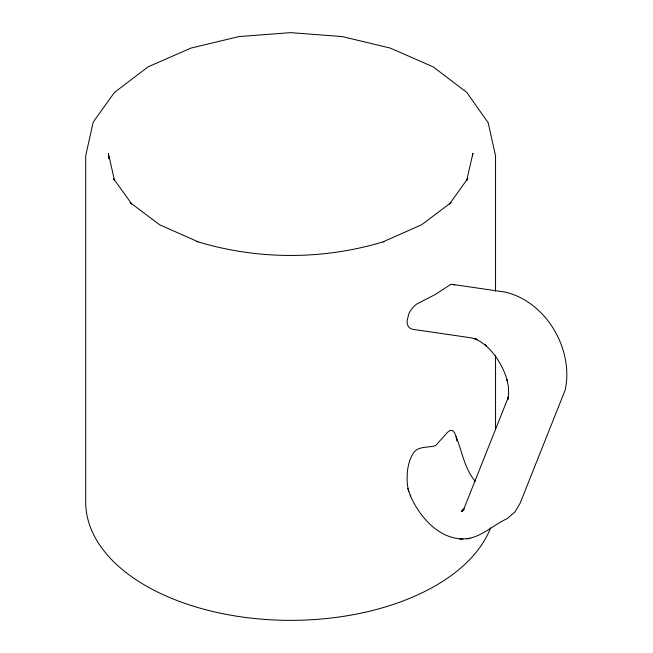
<?xml version="1.0" encoding="UTF-8"?>
<svg xmlns="http://www.w3.org/2000/svg" width="653" height="653" viewBox="0 0 653 653"><rect width="100%" height="100%" fill="white"/><g stroke="black" fill="none" stroke-linecap="round" stroke-linejoin="round"><path stroke-width="0.98" d="M472.519 155.773L472.911 153.341L466.699 180.587L467.809 178.489L449.484 204.03L451.068 202.61L421.626 224.763L383.254 241.765L384.446 241.463C323.586 260.114 257.666 260.114 196.798 241.463L197.99 241.765L159.618 224.763L130.176 202.61L131.759 204.03L113.434 178.489L114.544 180.587L108.333 153.341L108.594 154.965M464.103 509.12L461.467 511.234L463.957 508.973L462.144 511.691L464.234 508.01L508.409 397L507.708 399.767L508.63 393.677L508.401 386.837L507.022 379.524L507.308 380.903C503.479 367.1 495.79 354.367 485.073 344.825L486.33 345.951L480.584 341.699L474.78 338.744L477.359 339.47L471.629 337.911L413.365 329.406A14.815 9.599 -53 0 1 407.464 324.468L407.031 321.333L408.729 314.036A17.051 11.044 -53 0 1 416.418 304.225L435.527 294.364L450.186 284.732A17.051 8.473 -66.1 0 1 454.537 285.083M466.699 538.717C481.898 536.888 493.709 524.604 507.324 518.572L514.964 511.919L520.082 503.365L565.212 389.955C573.897 349.404 546.267 301.751 505.283 292.12L452.529 284.414M410.084 495.194C419.373 516.311 437.992 538.554 462.863 538.945M459.745 539.141L469.997 538.505M475.18 481.22C464.405 468.625 462.136 451.476 456.08 436.563L454.537 432.613L452.529 430.498L450.186 430.36L447.672 432.213L435.527 445.656C428.237 447.95 418.181 445.787 413.365 453.109C409.945 458.39 408.354 464.544 407.464 470.715C406.811 479.139 406.705 488.273 410.745 495.937M407.741 488.354L408.729 491.236M456.08 436.563L456.896 441.159M495.545 291.23L495.545 155.773L488.183 122.78L466.756 92.367L433.143 66.851L390.208 48.053L342.172 36.568L290.626 32.65L239.071 36.568L191.043 48.053L148.109 66.851L114.495 92.367L94.171 120.691L93.061 122.78L85.706 155.773L85.706 502.043A204.92 118.307 0 0 0 268.146 619.64A204.92 118.307 0 0 0 490.607 527.844M495.545 355.387L495.545 429.731M108.724 155.773L108.724 158.834"/></g></svg>
